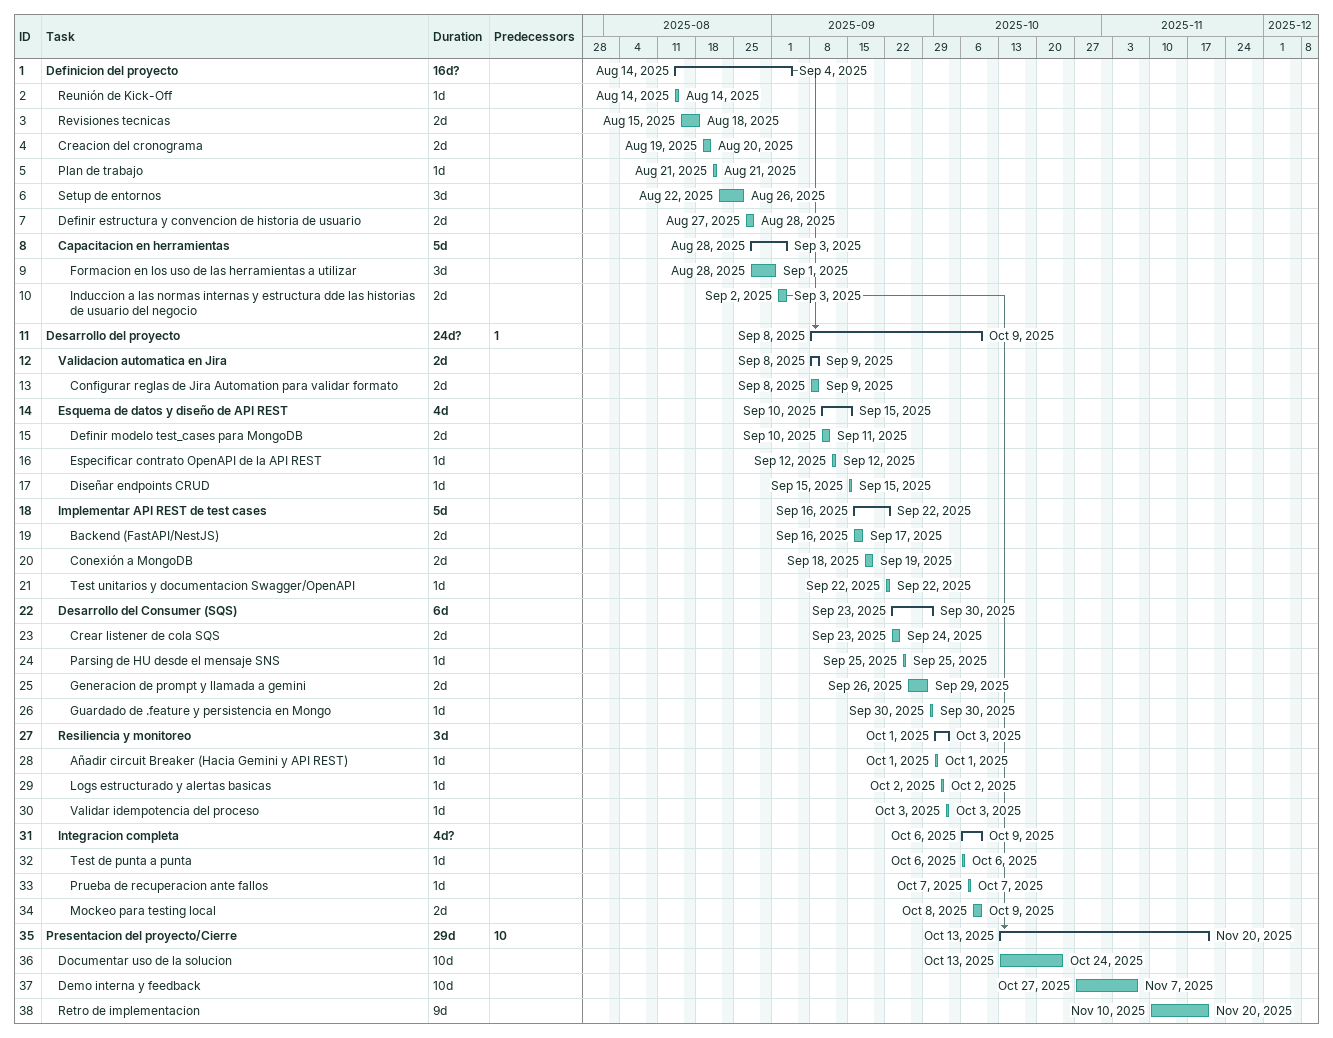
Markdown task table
| ID | Level | Task | Duration | Start | Finish | Predecessors |
|---|---|---|---|---|---|---|
| 1 | 1 | **Definicion del proyecto** | 16d? | 2025-08-14 | 2025-09-04 |  |
| 2 | 2 | Reunión de Kick-Off | 1d | 2025-08-14 | 2025-08-14 |  |
| 3 | 2 | Revisiones tecnicas | 2d | 2025-08-15 | 2025-08-18 |  |
| 4 | 2 | Creacion del cronograma | 2d | 2025-08-19 | 2025-08-20 |  |
| 5 | 2 | Plan de trabajo | 1d | 2025-08-21 | 2025-08-21 |  |
| 6 | 2 | Setup de entornos | 3d | 2025-08-22 | 2025-08-26 |  |
| 7 | 2 | Definir estructura y convencion de historia de usuario | 2d | 2025-08-27 | 2025-08-28 |  |
| 8 | 2 | **Capacitacion en herramientas** | 5d | 2025-08-28 | 2025-09-03 |  |
| 9 | 3 | Formacion en los uso de las herramientas a utilizar | 3d | 2025-08-28 | 2025-09-01 |  |
| 10 | 3 | Induccion a las normas internas y estructura dde las historias de usuario del negocio | 2d | 2025-09-02 | 2025-09-03 |  |
| 11 | 1 | **Desarrollo del proyecto** | 24d? | 2025-09-08 | 2025-10-09 | 1 |
| 12 | 2 | **Validacion automatica en Jira** | 2d | 2025-09-08 | 2025-09-09 |  |
| 13 | 3 | Configurar reglas de Jira Automation para validar formato | 2d | 2025-09-08 | 2025-09-09 |  |
| 14 | 2 | **Esquema de datos y diseño de API REST** | 4d | 2025-09-10 | 2025-09-15 |  |
| 15 | 3 | Definir modelo test_cases para MongoDB | 2d | 2025-09-10 | 2025-09-11 |  |
| 16 | 3 | Especificar contrato OpenAPI de la API REST | 1d | 2025-09-12 | 2025-09-12 |  |
| 17 | 3 | Diseñar endpoints CRUD | 1d | 2025-09-15 | 2025-09-15 |  |
| 18 | 2 | **Implementar API REST de test cases** | 5d | 2025-09-16 | 2025-09-22 |  |
| 19 | 3 | Backend (FastAPI/NestJS) | 2d | 2025-09-16 | 2025-09-17 |  |
| 20 | 3 | Conexión a MongoDB | 2d | 2025-09-18 | 2025-09-19 |  |
| 21 | 3 | Test unitarios y documentacion Swagger/OpenAPI | 1d | 2025-09-22 | 2025-09-22 |  |
| 22 | 2 | **Desarrollo del Consumer (SQS)** | 6d | 2025-09-23 | 2025-09-30 |  |
| 23 | 3 | Crear listener de cola SQS | 2d | 2025-09-23 | 2025-09-24 |  |
| 24 | 3 | Parsing de HU desde el mensaje SNS | 1d | 2025-09-25 | 2025-09-25 |  |
| 25 | 3 | Generacion de prompt y llamada a gemini | 2d | 2025-09-26 | 2025-09-29 |  |
| 26 | 3 | Guardado de .feature y persistencia en Mongo | 1d | 2025-09-30 | 2025-09-30 |  |
| 27 | 2 | **Resiliencia y monitoreo** | 3d | 2025-10-01 | 2025-10-03 |  |
| 28 | 3 | Añadir circuit Breaker (Hacia Gemini y API REST) | 1d | 2025-10-01 | 2025-10-01 |  |
| 29 | 3 | Logs estructurado y alertas basicas | 1d | 2025-10-02 | 2025-10-02 |  |
| 30 | 3 | Validar idempotencia del proceso | 1d | 2025-10-03 | 2025-10-03 |  |
| 31 | 2 | **Integracion completa** | 4d? | 2025-10-06 | 2025-10-09 |  |
| 32 | 3 | Test de punta a punta | 1d | 2025-10-06 | 2025-10-06 |  |
| 33 | 3 | Prueba de recuperacion ante fallos | 1d | 2025-10-07 | 2025-10-07 |  |
| 34 | 3 | Mockeo para testing local | 2d | 2025-10-08 | 2025-10-09 |  |
| 35 | 1 | **Presentacion del proyecto/Cierre** | 29d | 2025-10-13 | 2025-11-20 | 10 |
| 36 | 2 | Documentar uso de la solucion | 10d | 2025-10-13 | 2025-10-24 |  |
| 37 | 2 | Demo interna y feedback | 10d | 2025-10-27 | 2025-11-07 |  |
| 38 | 2 | Retro de implementacion | 9d | 2025-11-10 | 2025-11-20 |  |
